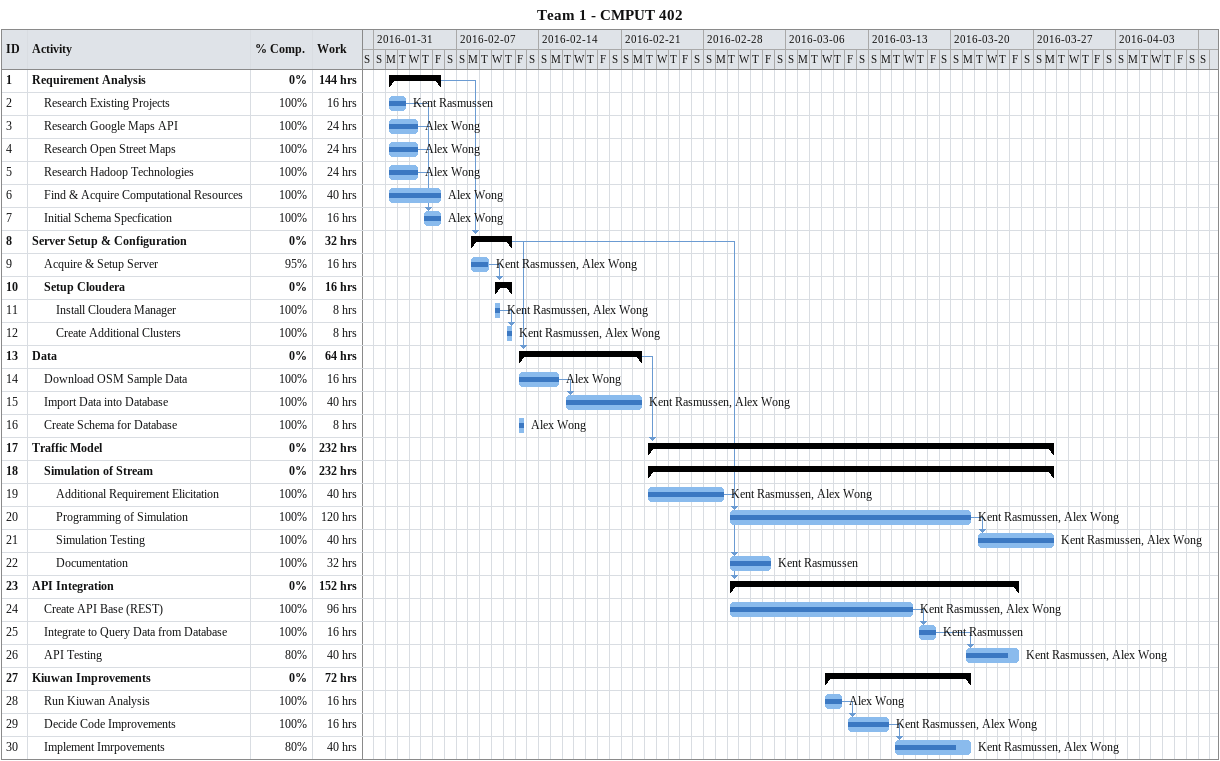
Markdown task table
Team 1 - CMPUT 402

| ID | Level | Task | Start | Finish | Predecessors | Resources | % complete | Work (h) |
|---|---|---|---|---|---|---|---|---|
| 1 | 1 | **Requirement Analysis** | 2016-02-01 | 2016-02-05 |  |  | 0 | 144 |
| 2 | 2 | Research Existing Projects | 2016-02-01 | 2016-02-02 |  | Kent Rasmussen | 100 | 16 |
| 3 | 2 | Research Google Maps API | 2016-02-01 | 2016-02-03 |  | Alex Wong | 100 | 24 |
| 4 | 2 | Research Open Street Maps | 2016-02-01 | 2016-02-03 |  | Alex Wong | 100 | 24 |
| 5 | 2 | Research Hadoop Technologies | 2016-02-01 | 2016-02-03 |  | Alex Wong | 100 | 24 |
| 6 | 2 | Find & Acquire Computational Resources | 2016-02-01 | 2016-02-05 |  | Alex Wong | 100 | 40 |
| 7 | 2 | Initial Schema Specfication | 2016-02-04 | 2016-02-05 | 2, 3, 4, 5 | Alex Wong | 100 | 16 |
| 8 | 1 | **Server Setup & Configuration** | 2016-02-08 | 2016-02-11 | 1 |  | 0 | 32 |
| 9 | 2 | Acquire & Setup Server | 2016-02-08 | 2016-02-09 |  | Kent Rasmussen, Alex Wong | 95 | 16 |
| 10 | 2 | **Setup Cloudera** | 2016-02-10 | 2016-02-11 | 9 |  | 0 | 16 |
| 11 | 3 | Install Cloudera Manager | 2016-02-10 | 2016-02-10 |  | Kent Rasmussen, Alex Wong | 100 | 8 |
| 12 | 3 | Create Additional Clusters | 2016-02-11 | 2016-02-11 | 11 | Kent Rasmussen, Alex Wong | 100 | 8 |
| 13 | 1 | **Data** | 2016-02-12 | 2016-02-22 | 8 |  | 0 | 64 |
| 14 | 2 | Download OSM Sample Data | 2016-02-12 | 2016-02-15 |  | Alex Wong | 100 | 16 |
| 15 | 2 | Import Data into Database | 2016-02-16 | 2016-02-22 | 14 | Kent Rasmussen, Alex Wong | 100 | 40 |
| 16 | 2 | Create Schema for Database | 2016-02-12 | 2016-02-12 |  | Alex Wong | 100 | 8 |
| 17 | 1 | **Traffic Model** | 2016-02-23 | 2016-03-28 | 13 |  | 0 | 232 |
| 18 | 2 | **Simulation of Stream** | 2016-02-23 | 2016-03-28 |  |  | 0 | 232 |
| 19 | 3 | Additional Requirement Elicitation | 2016-02-23 | 2016-02-29 |  | Kent Rasmussen, Alex Wong | 100 | 40 |
| 20 | 3 | Programming of Simulation | 2016-03-01 | 2016-03-21 | 19 | Kent Rasmussen, Alex Wong | 100 | 120 |
| 21 | 3 | Simulation Testing | 2016-03-22 | 2016-03-28 | 20 | Kent Rasmussen, Alex Wong | 100 | 40 |
| 22 | 3 | Documentation | 2016-03-01 | 2016-03-04 | 19 | Kent Rasmussen | 100 | 32 |
| 23 | 1 | **API Integration** | 2016-03-01 | 2016-03-25 | 19, 8 |  | 0 | 152 |
| 24 | 2 | Create API Base (REST) | 2016-03-01 | 2016-03-16 |  | Kent Rasmussen, Alex Wong | 100 | 96 |
| 25 | 2 | Integrate to Query Data from Database | 2016-03-17 | 2016-03-18 | 24 | Kent Rasmussen | 100 | 16 |
| 26 | 2 | API Testing | 2016-03-21 | 2016-03-25 | 25 | Kent Rasmussen, Alex Wong | 80 | 40 |
| 27 | 1 | **Kiuwan Improvements** | 2016-03-09 | 2016-03-21 |  |  | 0 | 72 |
| 28 | 2 | Run Kiuwan Analysis | 2016-03-09 | 2016-03-10 |  | Alex Wong | 100 | 16 |
| 29 | 2 | Decide Code Improvements | 2016-03-11 | 2016-03-14 | 28 | Kent Rasmussen, Alex Wong | 100 | 16 |
| 30 | 2 | Implement Imrpovements | 2016-03-15 | 2016-03-21 | 29 | Kent Rasmussen, Alex Wong | 80 | 40 |
